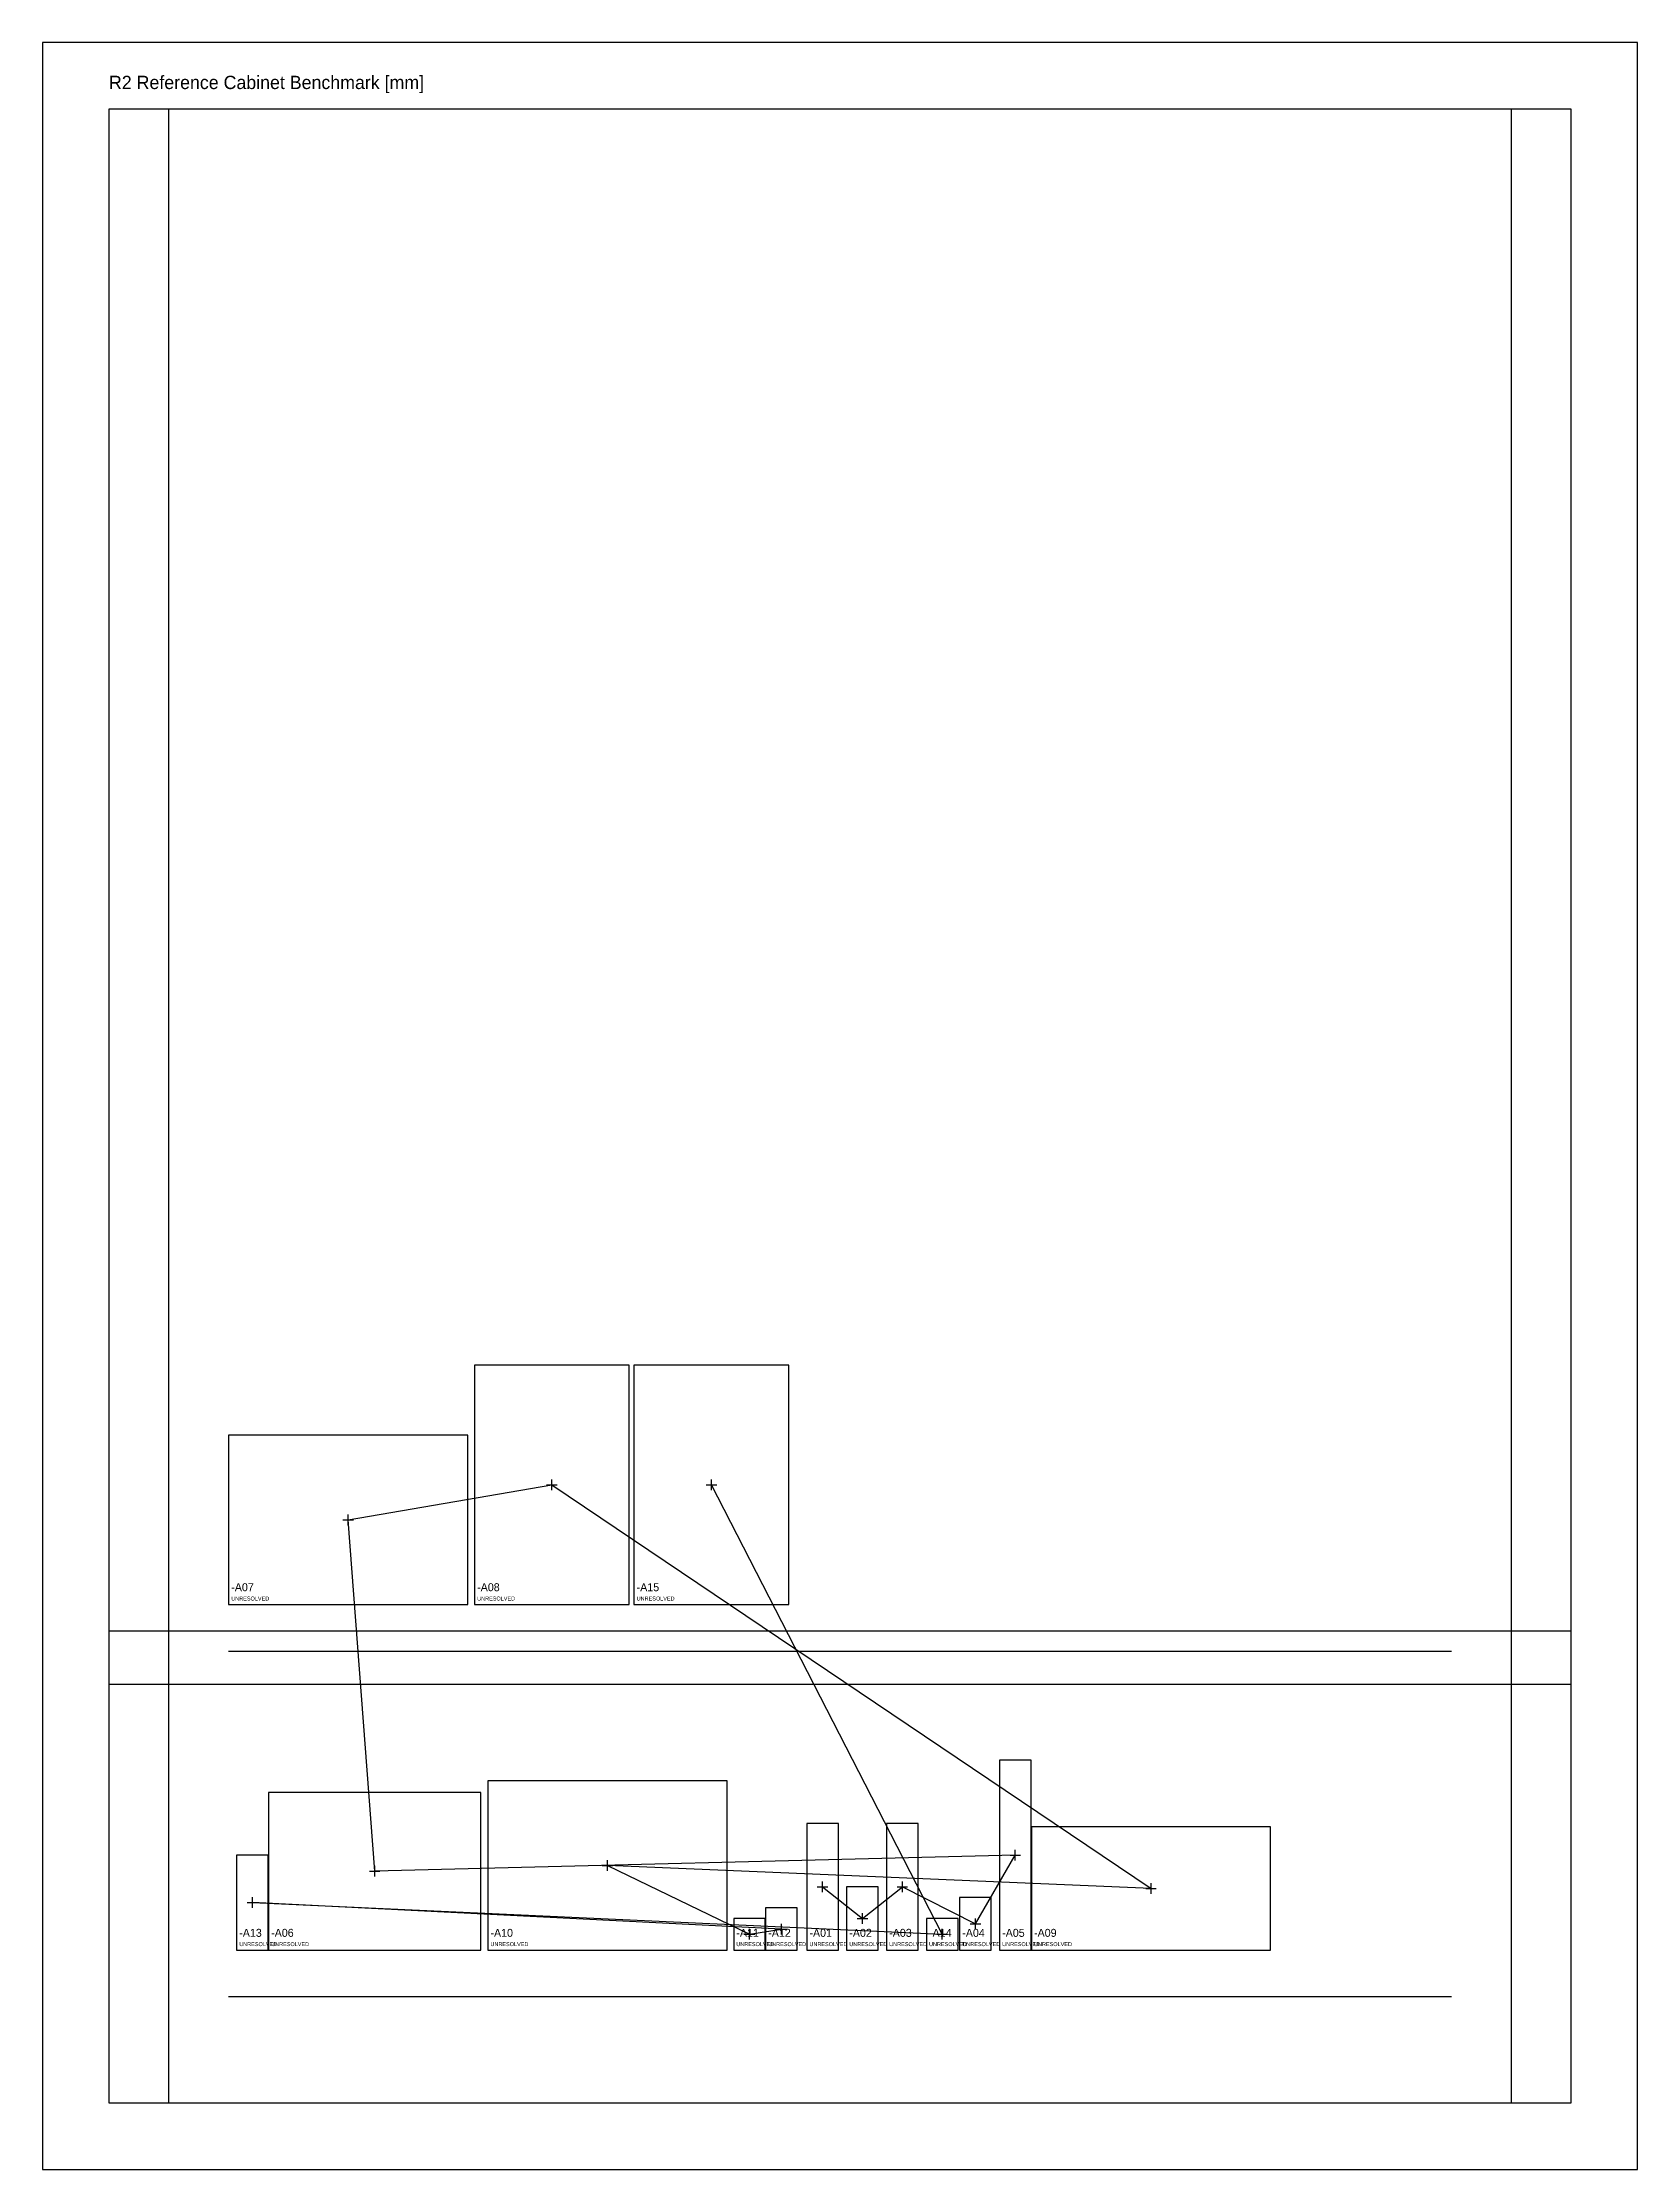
# Model space of a CAD drawing. Header units: millimetres. Extents: x 0 to 1200, y 0 to 1600.
import ezdxf

# ---------------------------------------------------------------- set-up
doc = ezdxf.new("R2010")
doc.units = ezdxf.units.MM

msp = doc.modelspace()

# ---------------------------------------------------------------- linework, layer by layer
at = {"layer": 'COMPONENT_DETAIL'}
for p, q in [((379.2355, 515), (387.2355, 515)), ((383.2355, 511), (383.2355, 519)), ((499.2355, 515), (507.2355, 515)), ((503.2355, 511), (503.2355, 519)), ((226, 488.6365), (234, 488.6365)), ((230, 484.6365), (230, 492.6365)), ((731.9065, 232.4375), (731.9065, 240.4375)), ((245.9, 224.3005), (253.9, 224.3005)), ((249.9, 220.3005), (249.9, 228.3005)), ((421, 228.643), (429, 228.643)), ((425, 224.643), (425, 232.643)), ((727.9065, 236.4375), (735.9065, 236.4375)), ((582.9065, 212.625), (590.9065, 212.625)), ((586.9065, 208.625), (586.9065, 216.625)), ((642.9065, 212.625), (650.9065, 212.625)), ((646.9065, 208.625), (646.9065, 216.625)), ((830, 211.388), (838, 211.388)), ((834, 207.388), (834, 215.388)), ((153.9065, 200.719), (161.9065, 200.719)), ((157.9065, 196.719), (157.9065, 204.719)), ((616.9065, 184.8125), (616.9065, 192.8125)), ((527.9065, 176.9065), (535.9065, 176.9065)), ((531.9065, 172.9065), (531.9065, 180.9065)), ((551.9065, 180.875), (559.9065, 180.875)), ((555.9065, 176.875), (555.9065, 184.875)), ((612.9065, 188.8125), (620.9065, 188.8125)), ((672.9065, 176.9065), (680.9065, 176.9065)), ((676.9065, 172.9065), (676.9065, 180.9065)), ((697.9065, 184.844), (705.9065, 184.844)), ((701.9065, 180.844), (701.9065, 188.844))]:
    msp.add_line(p, q, dxfattribs=at)
at = {"layer": 'COMPONENT_OUTLINE'}
for p, q in [((441.471, 605), (325, 605)), ((325, 605), (325, 425)), ((441.471, 425), (441.471, 605)), ((561.471, 605), (445, 605)), ((445, 605), (445, 425)), ((561.471, 425), (561.471, 605)), ((320, 552.273), (140, 552.273)), ((140, 552.273), (140, 425)), ((320, 425), (320, 552.273)), ((140, 425), (320, 425)), ((325, 425), (441.471, 425)), ((445, 425), (561.471, 425)), ((743.813, 307.875), (720, 307.875)), ((720, 307.875), (720, 165)), ((743.813, 165), (743.813, 307.875)), ((515, 292.286), (335, 292.286)), ((335, 292.286), (335, 165)), ((515, 165), (515, 292.286)), ((329.8, 283.601), (170, 283.601)), ((170, 283.601), (170, 165)), ((329.8, 165), (329.8, 283.601)), ((598.813, 260.25), (575, 260.25)), ((575, 260.25), (575, 165)), ((598.813, 165), (598.813, 260.25)), ((658.813, 260.25), (635, 260.25)), ((635, 260.25), (635, 165)), ((658.813, 165), (658.813, 260.25)), ((924, 257.776), (744, 257.776)), ((744, 257.776), (744, 165)), ((924, 165), (924, 257.776)), ((169.813, 236.438), (146, 236.438)), ((146, 236.438), (146, 165)), ((169.813, 165), (169.813, 236.438)), ((628.813, 212.625), (605, 212.625)), ((605, 212.625), (605, 165)), ((628.813, 165), (628.813, 212.625)), ((567.813, 196.75), (544, 196.75)), ((544, 196.75), (544, 165)), ((567.813, 165), (567.813, 196.75)), ((713.813, 204.688), (690, 204.688)), ((690, 204.688), (690, 165)), ((713.813, 165), (713.813, 204.688)), ((543.813, 188.813), (520, 188.813)), ((520, 188.813), (520, 165)), ((543.813, 165), (543.813, 188.813)), ((688.813, 188.813), (665, 188.813)), ((665, 188.813), (665, 165)), ((688.813, 165), (688.813, 188.813)), ((146, 165), (169.813, 165)), ((170, 165), (329.8, 165)), ((335, 165), (515, 165)), ((520, 165), (543.813, 165)), ((544, 165), (567.813, 165)), ((575, 165), (598.813, 165)), ((605, 165), (628.813, 165)), ((635, 165), (658.813, 165)), ((665, 165), (688.813, 165)), ((690, 165), (713.813, 165)), ((720, 165), (743.813, 165)), ((744, 165), (924, 165))]:
    msp.add_line(p, q, dxfattribs=at)
at = {"layer": 'DEVICE'}
for p, q in [((441.471, 605), (325, 605)), ((325, 605), (325, 425)), ((441.471, 425), (441.471, 605)), ((561.471, 605), (445, 605)), ((445, 605), (445, 425)), ((561.471, 425), (561.471, 605)), ((320, 552.273), (140, 552.273)), ((140, 552.273), (140, 425)), ((320, 425), (320, 552.273)), ((140, 425), (320, 425)), ((325, 425), (441.471, 425)), ((445, 425), (561.471, 425)), ((743.813, 307.875), (720, 307.875)), ((720, 307.875), (720, 165)), ((743.813, 165), (743.813, 307.875)), ((515, 292.286), (335, 292.286)), ((335, 292.286), (335, 165)), ((515, 165), (515, 292.286)), ((329.8, 283.601), (170, 283.601)), ((170, 283.601), (170, 165)), ((329.8, 165), (329.8, 283.601)), ((598.813, 260.25), (575, 260.25)), ((575, 260.25), (575, 165)), ((598.813, 165), (598.813, 260.25)), ((658.813, 260.25), (635, 260.25)), ((635, 260.25), (635, 165)), ((658.813, 165), (658.813, 260.25)), ((924, 257.776), (744, 257.776)), ((744, 257.776), (744, 165)), ((924, 165), (924, 257.776)), ((169.813, 236.438), (146, 236.438)), ((146, 236.438), (146, 165)), ((169.813, 165), (169.813, 236.438)), ((628.813, 212.625), (605, 212.625)), ((605, 212.625), (605, 165)), ((628.813, 165), (628.813, 212.625)), ((567.813, 196.75), (544, 196.75)), ((544, 196.75), (544, 165)), ((567.813, 165), (567.813, 196.75)), ((713.813, 204.688), (690, 204.688)), ((690, 204.688), (690, 165)), ((713.813, 165), (713.813, 204.688)), ((543.813, 188.813), (520, 188.813)), ((520, 188.813), (520, 165)), ((543.813, 165), (543.813, 188.813)), ((688.813, 188.813), (665, 188.813)), ((665, 188.813), (665, 165)), ((688.813, 165), (688.813, 188.813)), ((146, 165), (169.813, 165)), ((170, 165), (329.8, 165)), ((335, 165), (515, 165)), ((520, 165), (543.813, 165)), ((544, 165), (567.813, 165)), ((575, 165), (598.813, 165)), ((605, 165), (628.813, 165)), ((635, 165), (658.813, 165)), ((665, 165), (688.813, 165)), ((690, 165), (713.813, 165)), ((720, 165), (743.813, 165)), ((744, 165), (924, 165))]:
    msp.add_line(p, q, dxfattribs=at)
at = {"layer": 'DIN_RAIL'}
for p, q in [((140, 390), (1060, 390)), ((140, 130), (1060, 130))]:
    msp.add_line(p, q, dxfattribs=at)
at = {"layer": 'ENCLOSURE'}
for p, q in [((1200, 1600), (0, 1600)), ((0, 1600), (0, 0)), ((1200, 0), (1200, 1600)), ((0, 0), (1200, 0))]:
    msp.add_line(p, q, dxfattribs=at)
at = {"layer": 'MOUNTING_PLATE'}
for p, q in [((1150, 1550), (50, 1550)), ((50, 1550), (50, 50)), ((1150, 50), (1150, 1550)), ((50, 50), (1150, 50))]:
    msp.add_line(p, q, dxfattribs=at)
at = {"layer": 'WIRE'}
for p, q in [((230, 488.6365), (383.2355, 515)), ((383.2355, 515), (834, 211.388)), ((676.9065, 176.9065), (503.2355, 515)), ((249.9, 224.3005), (230, 488.6365)), ((731.9065, 236.4375), (249.9, 224.3005)), ((834, 211.388), (425, 228.643)), ((425, 228.643), (531.9065, 176.9065)), ((701.9065, 184.844), (731.9065, 236.4375)), ((586.9065, 212.625), (616.9065, 188.8125)), ((616.9065, 188.8125), (646.9065, 212.625)), ((646.9065, 212.625), (701.9065, 184.844)), ((555.9065, 180.875), (157.9065, 200.719)), ((157.9065, 200.719), (676.9065, 176.9065)), ((531.9065, 176.9065), (555.9065, 180.875))]:
    msp.add_line(p, q, dxfattribs=at)
at = {"layer": 'WIRE_DUCT'}
for p, q in [((95, 1550), (50, 1550)), ((50, 1550), (50, 50)), ((95, 50), (95, 1550)), ((1150, 1550), (1105, 1550)), ((1105, 1550), (1105, 50)), ((1150, 50), (1150, 1550)), ((1150, 405), (50, 405)), ((50, 405), (50, 365)), ((1150, 365), (1150, 405)), ((50, 365), (1150, 365)), ((50, 50), (95, 50)), ((1105, 50), (1150, 50))]:
    msp.add_line(p, q, dxfattribs=at)

# ---------------------------------------------------------------- texts
at = {"layer": 'ANNOTATION'}
msp.add_text('R2 Reference Cabinet Benchmark [mm]', height=10, dxfattribs=at).set_placement((50, 1565))
at = {"layer": 'DEVICE_TAG'}
for s, p in [('-A07', (142, 435)), ('-A08', (327, 435)), ('-A15', (447, 435)), ('-A13', (148, 175)), ('-A06', (172, 175)), ('-A10', (337, 175)), ('-A11', (522, 175)), ('-A12', (546, 175)), ('-A01', (577, 175)), ('-A02', (607, 175)), ('-A03', (637, 175)), ('-A14', (667, 175)), ('-A04', (692, 175)), ('-A05', (722, 175)), ('-A09', (746, 175))]:
    msp.add_text(s, height=6, dxfattribs=at).set_placement(p)
at = {"layer": 'PART_REF'}
for p in [(142, 428), (327, 428), (447, 428), (148, 168), (172, 168), (337, 168), (522, 168), (546, 168), (577, 168), (607, 168), (637, 168), (667, 168), (692, 168), (722, 168), (746, 168)]:
    msp.add_text('UNRESOLVED', height=3, dxfattribs=at).set_placement(p)

doc.saveas('drawing.dxf')
